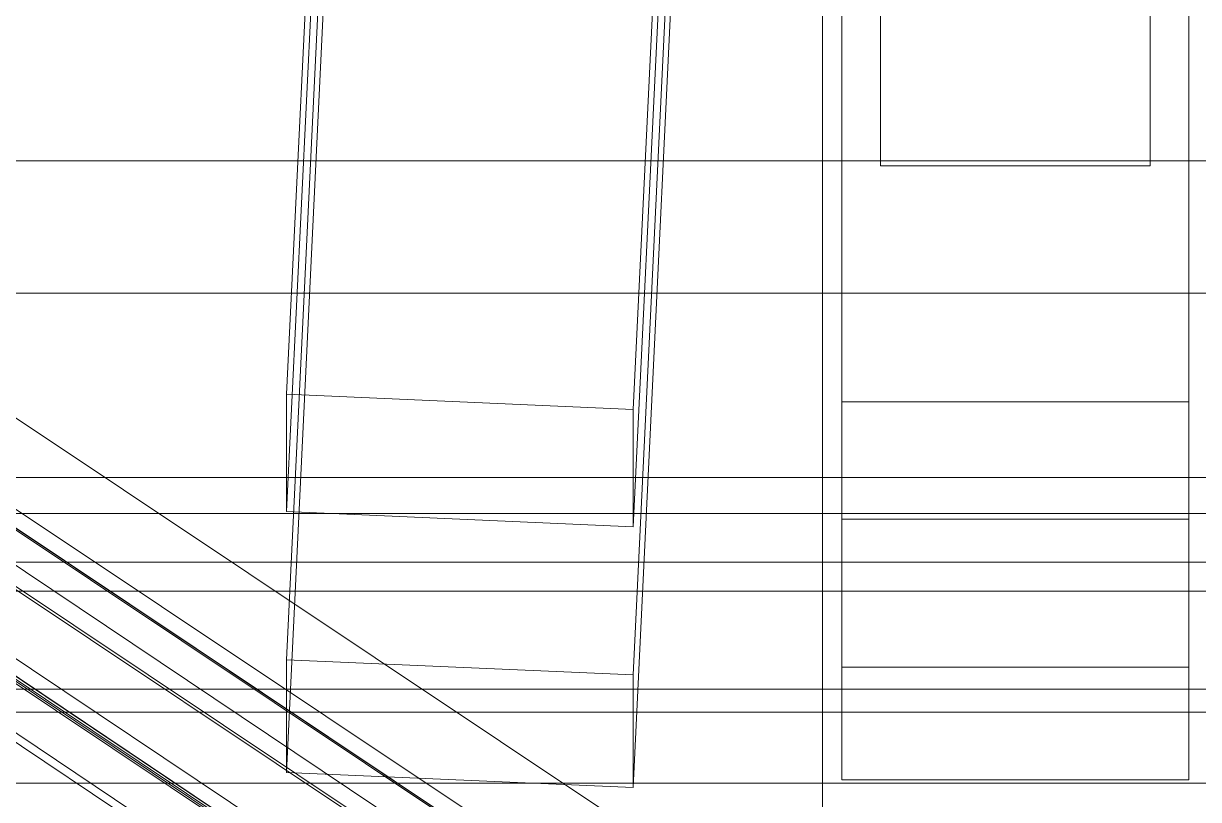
# Model space of a CAD drawing. Header units: millimetres. Extents: x -1970 to 34302, y -80068 to 6837.
# Drawn here: x -191.5 to -130.5, y -32933.4 to -32893.2 of the extents above; entities that cross this region are included whole.
import ezdxf

# ---------------------------------------------------------------- set-up
doc = ezdxf.new("R2010")
doc.units = ezdxf.units.MM
for name, color, linetype, lineweight in [('frontal_C01', 7, 'Continuous', 0), ('frontal_C01-mix', 7, 'Continuous', 0), ('frontal_C02', 7, 'Continuous', 0)]:
    doc.layers.add(name, color=color, linetype=linetype, lineweight=lineweight)

msp = doc.modelspace()

# ---------------------------------------------------------------- linework, layer by layer
at = {"layer": 'frontal_C01'}
for p, q in [((-331.181, -32825.398), (-146.872, -32948.396)), ((-332.629, -32825.513), (-148.32, -32948.511)), ((-334.938, -32827.06), (-150.629, -32950.058)), ((-330.692, -32826.724), (-146.383, -32949.722)), ((-331.197, -32829.4), (-146.887, -32952.398)), ((-337.95, -32829.935), (-153.641, -32952.933)), ((-332.659, -32833.244), (-148.35, -32956.242)), ((-177.811, -32912.408), (-174.943, -32853.266)), ((-156.962, -32854.057), (-159.83, -32913.199)), ((-177.811, -32918.496), (-174.943, -32859.355)), ((-159.83, -32919.288), (-156.962, -32860.146)), ((-149, -32912.802), (-149, -32867.461)), ((-131, -32867.461), (-131, -32912.802)), ((-149, -32918.889), (-149, -32873.548)), ((-131, -32918.889), (-131, -32873.548)), ((-130, -32954.92), (-228.298, -32889.321)), ((-228.298, -32895.04), (-130, -32960.639)), ((-425, -32907.162), (425, -32907.162)), ((-159.83, -32913.199), (-177.811, -32912.408)), ((-177.811, -32912.408), (-177.811, -32918.496)), ((-159.83, -32919.288), (-159.83, -32913.199)), ((-131, -32912.802), (-149, -32912.802)), ((-149, -32912.802), (-149, -32918.889)), ((-131, -32918.889), (-131, -32912.802)), ((-450, -32916.727), (450, -32916.727)), ((425, -32918.593), (-425, -32918.593)), ((-177.811, -32918.496), (-159.83, -32919.288)), ((-149, -32918.889), (-131, -32918.889)), ((425, -32922.624), (-425, -32922.624)), ((450, -32928.902), (-450, -32928.902))]:
    msp.add_line(p, q, dxfattribs=at)
at = {"layer": 'frontal_C01-mix'}
msp.add_line((-150, -32744.944), (-150, -33000), dxfattribs=at)
at = {"layer": 'frontal_C02'}
for p, q in [((-332.629, -32832.989), (-148.32, -32956.473)), ((-331.181, -32832.792), (-146.872, -32956.276)), ((-330.692, -32834.035), (-146.383, -32957.519)), ((-334.938, -32834.613), (-150.629, -32958.097)), ((-331.197, -32836.635), (-146.887, -32960.119)), ((-177.811, -32926.185), (-174.943, -32866.808)), ((-156.962, -32867.603), (-159.83, -32926.979)), ((-177.811, -32932.031), (-174.943, -32872.655)), ((-159.83, -32932.826), (-156.962, -32873.449)), ((-149, -32926.581), (-149, -32881.059)), ((-131, -32881.059), (-131, -32926.581)), ((-149, -32932.426), (-149, -32886.905)), ((-147, -32886.531), (-147, -32900.56)), ((-133, -32900.56), (-133, -32886.531)), ((-131, -32932.426), (-131, -32886.905)), ((-147, -32890.996), (-147, -32900.56)), ((-133, -32900.56), (-133, -32890.996)), ((-130, -32962.739), (-228.298, -32896.881)), ((300, -32900.308), (-300, -32900.308)), ((-147, -32900.56), (-133, -32900.56)), ((-228.298, -32902.622), (-130, -32968.48)), ((-425, -32921.124), (425, -32921.124)), ((-159.83, -32926.979), (-177.811, -32926.185)), ((-177.811, -32926.185), (-177.811, -32932.031)), ((-131, -32926.581), (-149, -32926.581)), ((-149, -32926.581), (-149, -32932.426)), ((-131, -32932.426), (-131, -32926.581)), ((-159.83, -32932.826), (-159.83, -32926.979)), ((300, -32927.714), (-300, -32927.714)), ((-177.811, -32932.031), (-159.83, -32932.826)), ((425, -32932.6), (-425, -32932.6)), ((-149, -32932.426), (-131, -32932.426))]:
    msp.add_line(p, q, dxfattribs=at)

doc.saveas('drawing.dxf')
